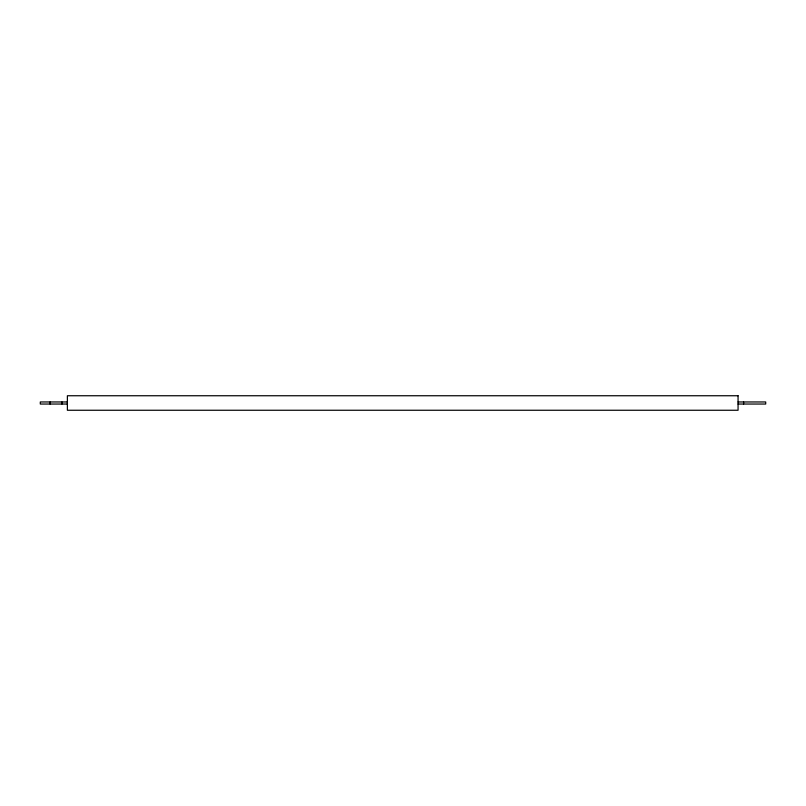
<?xml version="1.0" encoding="UTF-8"?>
<svg xmlns="http://www.w3.org/2000/svg" width="806" height="806" viewBox="0 0 806 806"><rect width="100%" height="100%" fill="white"/><g stroke="black" fill="none" stroke-linecap="round" stroke-linejoin="round"><path stroke-width="1.21" d="M67.382 401.962L40.3 401.962L40.3 404.038L67.382 404.038M738.064 401.962L765.7 401.962L765.7 404.038L738.064 404.038M743.595 401.962L743.595 404.038M61.971 401.962L61.971 404.038M50.063 401.962L50.063 404.038M738.064 395.746L67.382 395.746L67.382 410.254L738.064 410.254L738.064 395.746"/></g></svg>
